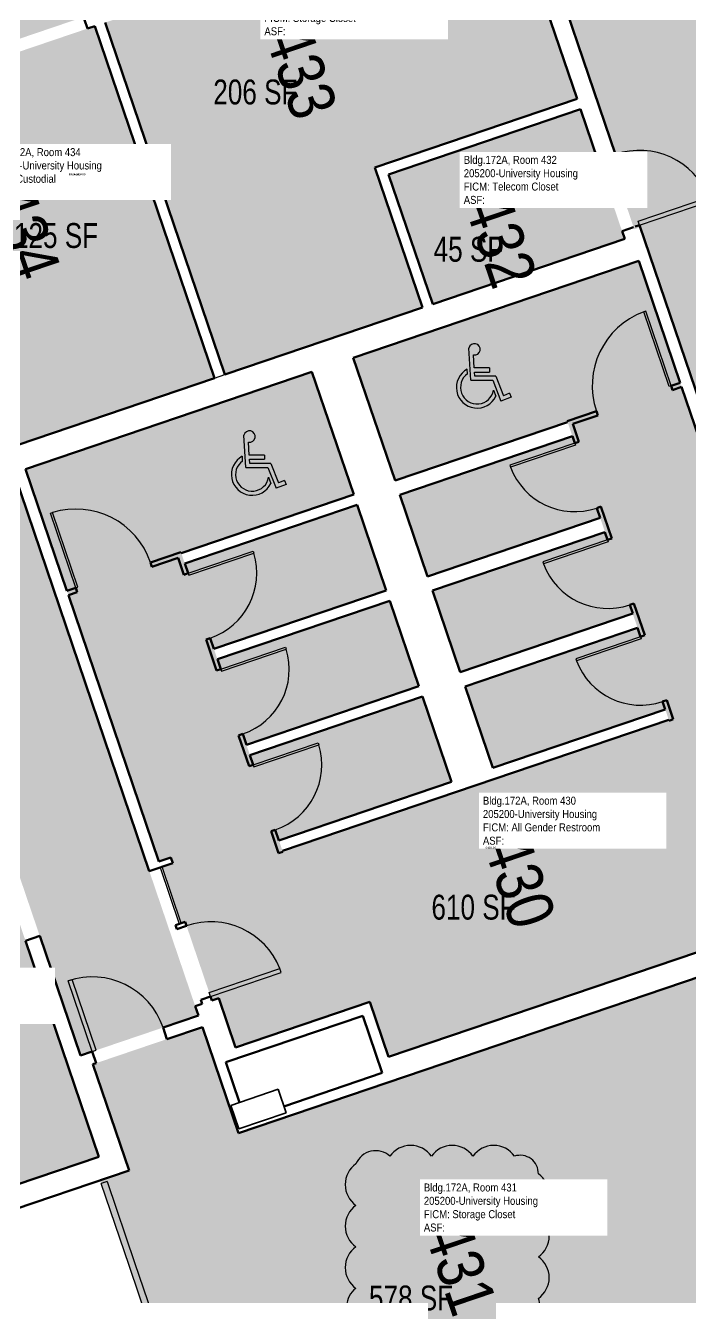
# Model space of a CAD drawing. Header units: inches. Extents: x 69231989 to 69233852, y 27661192 to 27663777.
# Drawn here: x 69232439 to 69232759, y 27662745 to 27663358 of the extents above; entities that cross this region are included whole.
import ezdxf
from ezdxf.enums import TextEntityAlignment as Align

# ---------------------------------------------------------------- set-up
doc = ezdxf.new("R2010")
doc.units = ezdxf.units.IN
doc.header["$LTSCALE"] = 100
doc.header["$MEASUREMENT"] = 0
doc.layers.get('0').update_dxf_attribs({"linetype": 'CONTINUOUS'})
for name, color, linetype in [('A-COLS', 5, 'CONTINUOUS'), ('A-DOOR', 2, 'CONTINUOUS'), ('A-GLAZ', 1, 'CONTINUOUS'), ('A-IDEN-ICON', 4, 'CONTINUOUS'), ('A-IDEN-RNUM', 7, 'CONTINUOUS'), ('A-IDEN-SNUM', 4, 'CONTINUOUS'), ('A-IDEN-VNUM', 4, 'CONTINUOUS'), ('A-WALL', 5, 'CONTINUOUS'), ('AREA-TEXT', 3, 'CONTINUOUS'), ('Rooms-Category-Color', 7, 'CONTINUOUS'), ('Rooms-College-Color', 7, 'CONTINUOUS'), ('Rooms-Department-Color', 7, 'CONTINUOUS'), ('Rooms-Division-Color', 7, 'CONTINUOUS'), ('Rooms-Information', 7, 'CONTINUOUS')]:
    doc.layers.add(name, color=color, linetype=linetype)
doc.layers.add('A-REV', color=1, linetype='CONTINUOUS', true_color=0xff0000)
doc.styles.add('CP_AREA', font='arial.ttf', dxfattribs={"height": 15})
doc.styles.add('CP_ROOMSNUMBER', font='arial.ttf', dxfattribs={"height": 1})
doc.styles.add('CP_ROOMVNUMBER', font='arial.ttf', dxfattribs={"width": 0.85, "height": 0.075})

# ---------------------------------------------------------------- blocks, each defined once
blk = doc.blocks.new('CPHC')
for p, q in [((5.49, 8), (5.01, 15.77)), ((6.31, 11), (6.12, 14.1)), ((4.7, 9.57), (4.63, 10.7)), ((10, 11), (6.31, 11)), ((6.37, 10), (10, 10)), ((6.43, 9), (6.37, 10)), ((10, 11), (10, 10)), ((5.49, 8), (10.79, 8)), ((11.48, 9), (6.43, 9)), ((10.79, 8), (12.74, 2.99)), ((11.48, 9), (13.31, 4.28)), ((10.95, 5.66), (11.53, 4.17)), ((15.18, 3.93), (12.74, 2.99)), ((14.82, 4.87), (13.31, 4.28)), ((14.82, 4.87), (15.18, 3.93))]:
    blk.add_line(p, q)
for centre, radius, start, end in [((6.35, 15.46), 1.38, 260.2584, 166.6451), ((7, 6.3), 5, 118.3454, 334.8586), ((7, 6.3), 4, 125.1719, 350.8537)]:
    blk.add_arc(centre, radius, start, end)

msp = doc.modelspace()

# ---------------------------------------------------------------- hatches: boundary and pattern name
at = {"layer": 'Rooms-Category-Color', "true_color": 0xadadad}
for points in [[(69232956.36, 27662607.97), (69233013.17, 27662627.27), (69232952.16, 27662806.88), (69232902.03, 27662954.47), (69232859.21, 27663080.52), (69232801.14, 27663251.49), (69232758.74, 27663376.3), (69232700.43, 27663547.98), (69232680.62, 27663606.28), (69232669.11, 27663640.18), (69232612.35, 27663620.9), (69232655.85, 27663492.84), (69232641.95, 27663488.11), (69232363.27, 27663393.46), (69232349.37, 27663388.73), (69232305.87, 27663516.8), (69232249.67, 27663497.71), (69232249.05, 27663497.5), (69232258.02, 27663471.1), (69232260.83, 27663462.82), (69232280.89, 27663403.76), (69232282.26, 27663399.73), (69232282.28, 27663399.67), (69232330.81, 27663256.82), (69232381.34, 27663108.04), (69232431.48, 27662960.45), (69232465.09, 27662861.49), (69232521.9, 27662880.79), (69232520.16, 27662885.91), (69232501.99, 27662939.41), (69232497.33, 27662953.14), (69232429.12, 27663153.93), (69232370.57, 27663326.3), (69232368.66, 27663331.92), (69232431.51, 27663353.27), (69232432.48, 27663350.43), (69232466.56, 27663362.01), (69232465.6, 27663364.85), (69232478.14, 27663369.11), (69232479.11, 27663366.27), (69232513.2, 27663377.85), (69232512.23, 27663380.69), (69232571.77, 27663400.91), (69232669.47, 27663434.1), (69232675.09, 27663436.01), (69232722.34, 27663296.9), (69232719.5, 27663295.93), (69232731.81, 27663259.72), (69232734.65, 27663260.68), (69232735.57, 27663257.96), (69232804.24, 27663055.8), (69232814.09, 27663026.81), (69232832.84, 27662971.59), (69232834.54, 27662966.6), (69232835.71, 27662963.16), (69232845.03, 27662935.71), (69232895.98, 27662785.73), (69232893.14, 27662784.76), (69232905.8, 27662747.48), (69232908.64, 27662748.44), (69232914.49, 27662731.23), (69232923.33, 27662705.2), (69232924.49, 27662701.77), (69232924.51, 27662701.71), (69232951.19, 27662623.18)], [(69232433.3, 27663344.5), (69232377.08, 27663325.41), (69232434.7, 27663155.76), (69232529.63, 27663188), (69232472, 27663357.65), (69232469.52, 27663356.8)], [(69232713.94, 27663294.04), (69232705.94, 27663317.6), (69232613.5, 27663286.2), (69232634.73, 27663223.7), (69232727.17, 27663255.1), (69232726.24, 27663257.83)], [(69232826.81, 27662962.92), (69232805.86, 27663024.61), (69232802.54, 27663023.48), (69232792.88, 27663051.94), (69232798.68, 27663053.91), (69232733.95, 27663244.47), (69232596.48, 27663197.77), (69232616.58, 27663138.59), (69232699.66, 27663166.82), (69232702, 27663159.95), (69232618.91, 27663131.73), (69232632.26, 27663092.43), (69232715.34, 27663120.66), (69232717.68, 27663113.79), (69232634.59, 27663085.57), (69232647.94, 27663046.27), (69232731.02, 27663074.5), (69232733.36, 27663067.63), (69232650.27, 27663039.41), (69232663.62, 27663000.11), (69232746.7, 27663028.34), (69232748.39, 27663023.37), (69232714.3, 27663011.79), (69232596.48, 27662971.77), (69232596.64, 27662971.29), (69232562.39, 27662960.19), (69232560.7, 27662965.16), (69232643.73, 27662993.36), (69232629.74, 27663034.55), (69232546.71, 27663006.35), (69232545.02, 27663011.32), (69232628.05, 27663039.52), (69232614.06, 27663080.71), (69232531.03, 27663052.51), (69232529.34, 27663057.48), (69232612.37, 27663085.68), (69232598.38, 27663126.87), (69232515.35, 27663098.67), (69232513.66, 27663103.64), (69232596.69, 27663131.84), (69232576.59, 27663191.02), (69232438.64, 27663144.16), (69232502.89, 27662955.03), (69232508.69, 27662957), (69232509.62, 27662954.24), (69232504.42, 27662952.47), (69232513.63, 27662925.34), (69232515.53, 27662925.99), (69232528.39, 27662888.11), (69232531.7, 27662889.24), (69232539.79, 27662865.42), (69232604.37, 27662887.36), (69232613.37, 27662860.85), (69232772.17, 27662914.78), (69232763.16, 27662941.3)]]:
    msp.add_hatch(color=253, dxfattribs=at).paths.add_polyline_path(points)
at = {"layer": 'Rooms-Category-Color', "true_color": 0x728ef3}
for points in [[(69232629.76, 27663222.02), (69232606.84, 27663289.48), (69232704.25, 27663322.57), (69232668.58, 27663427.59), (69232480.03, 27663363.55), (69232481, 27663360.7), (69232476.98, 27663359.34), (69232534.6, 27663189.69)], [(69232242.63, 27662893.2), (69232291.08, 27662750.58), (69232294.58, 27662751.77), (69232297.35, 27662752.71), (69232299.72, 27662753.51), (69232301.79, 27662754.22), (69232300.81, 27662757.12), (69232323.53, 27662764.83), (69232324.51, 27662761.94), (69232474, 27662812.71), (69232459.17, 27662856.38), (69232425.56, 27662955.33)], [(69232796.39, 27662708.42), (69232885.97, 27662737.86), (69232901.11, 27662743.01), (69232899.88, 27662746.65), (69232887.57, 27662782.87), (69232839.2, 27662925.28), (69232778.39, 27662904.62), (69232775.91, 27662903.78), (69232615.89, 27662849.42), (69232614.63, 27662848.99), (69232564.73, 27662832.04), (69232543.66, 27662824.89), (69232541.18, 27662824.04), (69232540.33, 27662826.53), (69232536.69, 27662837.24), (69232529.28, 27662859.08), (69232528.43, 27662861.56), (69232523.79, 27662875.23), (69232471.12, 27662857.34), (69232488.51, 27662806.15), (69232474.54, 27662801.41), (69232534.1, 27662626.06), (69232728.68, 27662692.16), (69232774.05, 27662558.59), (69232828.02, 27662576.92), (69232827.85, 27662577.44), (69232798.82, 27662662.91), (69232797.65, 27662666.34), (69232797.63, 27662666.4), (69232784.7, 27662704.45)]]:
    msp.add_hatch(color=171, dxfattribs=at).paths.add_polyline_path(points)
at = {"layer": 'Rooms-College-Color', "true_color": 0xadadad}
for points in [[(69232956.36, 27662607.97), (69233013.17, 27662627.27), (69232952.16, 27662806.88), (69232902.03, 27662954.47), (69232859.21, 27663080.52), (69232801.14, 27663251.49), (69232758.74, 27663376.3), (69232700.43, 27663547.98), (69232680.62, 27663606.28), (69232669.11, 27663640.18), (69232612.35, 27663620.9), (69232655.85, 27663492.84), (69232641.95, 27663488.11), (69232363.27, 27663393.46), (69232349.37, 27663388.73), (69232305.87, 27663516.8), (69232249.67, 27663497.71), (69232249.05, 27663497.5), (69232258.02, 27663471.1), (69232260.83, 27663462.82), (69232280.89, 27663403.76), (69232282.26, 27663399.73), (69232282.28, 27663399.67), (69232330.81, 27663256.82), (69232381.34, 27663108.04), (69232431.48, 27662960.45), (69232465.09, 27662861.49), (69232521.9, 27662880.79), (69232520.16, 27662885.91), (69232501.99, 27662939.41), (69232497.33, 27662953.14), (69232429.12, 27663153.93), (69232370.57, 27663326.3), (69232368.66, 27663331.92), (69232431.51, 27663353.27), (69232432.48, 27663350.43), (69232466.56, 27663362.01), (69232465.6, 27663364.85), (69232478.14, 27663369.11), (69232479.11, 27663366.27), (69232513.2, 27663377.85), (69232512.23, 27663380.69), (69232571.77, 27663400.91), (69232669.47, 27663434.1), (69232675.09, 27663436.01), (69232722.34, 27663296.9), (69232719.5, 27663295.93), (69232731.81, 27663259.72), (69232734.65, 27663260.68), (69232735.57, 27663257.96), (69232804.24, 27663055.8), (69232814.09, 27663026.81), (69232832.84, 27662971.59), (69232834.54, 27662966.6), (69232835.71, 27662963.16), (69232845.03, 27662935.71), (69232895.98, 27662785.73), (69232893.14, 27662784.76), (69232905.8, 27662747.48), (69232908.64, 27662748.44), (69232914.49, 27662731.23), (69232923.33, 27662705.2), (69232924.49, 27662701.77), (69232924.51, 27662701.71), (69232951.19, 27662623.18)], [(69232629.76, 27663222.02), (69232606.84, 27663289.48), (69232704.25, 27663322.57), (69232668.58, 27663427.59), (69232480.03, 27663363.55), (69232481, 27663360.7), (69232476.98, 27663359.34), (69232534.6, 27663189.69)], [(69232433.3, 27663344.5), (69232377.08, 27663325.41), (69232434.7, 27663155.76), (69232529.63, 27663188), (69232472, 27663357.65), (69232469.52, 27663356.8)], [(69232713.94, 27663294.04), (69232705.94, 27663317.6), (69232613.5, 27663286.2), (69232634.73, 27663223.7), (69232727.17, 27663255.1), (69232726.24, 27663257.83)], [(69232826.81, 27662962.92), (69232805.86, 27663024.61), (69232802.54, 27663023.48), (69232792.88, 27663051.94), (69232798.68, 27663053.91), (69232733.95, 27663244.47), (69232596.48, 27663197.77), (69232616.58, 27663138.59), (69232699.66, 27663166.82), (69232702, 27663159.95), (69232618.91, 27663131.73), (69232632.26, 27663092.43), (69232715.34, 27663120.66), (69232717.68, 27663113.79), (69232634.59, 27663085.57), (69232647.94, 27663046.27), (69232731.02, 27663074.5), (69232733.36, 27663067.63), (69232650.27, 27663039.41), (69232663.62, 27663000.11), (69232746.7, 27663028.34), (69232748.39, 27663023.37), (69232714.3, 27663011.79), (69232596.48, 27662971.77), (69232596.64, 27662971.29), (69232562.39, 27662960.19), (69232560.7, 27662965.16), (69232643.73, 27662993.36), (69232629.74, 27663034.55), (69232546.71, 27663006.35), (69232545.02, 27663011.32), (69232628.05, 27663039.52), (69232614.06, 27663080.71), (69232531.03, 27663052.51), (69232529.34, 27663057.48), (69232612.37, 27663085.68), (69232598.38, 27663126.87), (69232515.35, 27663098.67), (69232513.66, 27663103.64), (69232596.69, 27663131.84), (69232576.59, 27663191.02), (69232438.64, 27663144.16), (69232502.89, 27662955.03), (69232508.69, 27662957), (69232509.62, 27662954.24), (69232504.42, 27662952.47), (69232513.63, 27662925.34), (69232515.53, 27662925.99), (69232528.39, 27662888.11), (69232531.7, 27662889.24), (69232539.79, 27662865.42), (69232604.37, 27662887.36), (69232613.37, 27662860.85), (69232772.17, 27662914.78), (69232763.16, 27662941.3)], [(69232242.63, 27662893.2), (69232291.08, 27662750.58), (69232294.58, 27662751.77), (69232297.35, 27662752.71), (69232299.72, 27662753.51), (69232301.79, 27662754.22), (69232300.81, 27662757.12), (69232323.53, 27662764.83), (69232324.51, 27662761.94), (69232474, 27662812.71), (69232459.17, 27662856.38), (69232425.56, 27662955.33)], [(69232796.39, 27662708.42), (69232885.97, 27662737.86), (69232901.11, 27662743.01), (69232899.88, 27662746.65), (69232887.57, 27662782.87), (69232839.2, 27662925.28), (69232778.39, 27662904.62), (69232775.91, 27662903.78), (69232615.89, 27662849.42), (69232614.63, 27662848.99), (69232564.73, 27662832.04), (69232543.66, 27662824.89), (69232541.18, 27662824.04), (69232540.33, 27662826.53), (69232536.69, 27662837.24), (69232529.28, 27662859.08), (69232528.43, 27662861.56), (69232523.79, 27662875.23), (69232471.12, 27662857.34), (69232488.51, 27662806.15), (69232474.54, 27662801.41), (69232534.1, 27662626.06), (69232728.68, 27662692.16), (69232774.05, 27662558.59), (69232828.02, 27662576.92), (69232827.85, 27662577.44), (69232798.82, 27662662.91), (69232797.65, 27662666.34), (69232797.63, 27662666.4), (69232784.7, 27662704.45)]]:
    msp.add_hatch(color=253, dxfattribs=at).paths.add_polyline_path(points)
at = {"layer": 'Rooms-Department-Color', "true_color": 0xacacac}
for points in [[(69232956.36, 27662607.97), (69233013.17, 27662627.27), (69232952.16, 27662806.88), (69232902.03, 27662954.47), (69232859.21, 27663080.52), (69232801.14, 27663251.49), (69232758.74, 27663376.3), (69232700.43, 27663547.98), (69232680.62, 27663606.28), (69232669.11, 27663640.18), (69232612.35, 27663620.9), (69232655.85, 27663492.84), (69232641.95, 27663488.11), (69232363.27, 27663393.46), (69232349.37, 27663388.73), (69232305.87, 27663516.8), (69232249.67, 27663497.71), (69232249.05, 27663497.5), (69232258.02, 27663471.1), (69232260.83, 27663462.82), (69232280.89, 27663403.76), (69232282.26, 27663399.73), (69232282.28, 27663399.67), (69232330.81, 27663256.82), (69232381.34, 27663108.04), (69232431.48, 27662960.45), (69232465.09, 27662861.49), (69232521.9, 27662880.79), (69232520.16, 27662885.91), (69232501.99, 27662939.41), (69232497.33, 27662953.14), (69232429.12, 27663153.93), (69232370.57, 27663326.3), (69232368.66, 27663331.92), (69232431.51, 27663353.27), (69232432.48, 27663350.43), (69232466.56, 27663362.01), (69232465.6, 27663364.85), (69232478.14, 27663369.11), (69232479.11, 27663366.27), (69232513.2, 27663377.85), (69232512.23, 27663380.69), (69232571.77, 27663400.91), (69232669.47, 27663434.1), (69232675.09, 27663436.01), (69232722.34, 27663296.9), (69232719.5, 27663295.93), (69232731.81, 27663259.72), (69232734.65, 27663260.68), (69232735.57, 27663257.96), (69232804.24, 27663055.8), (69232814.09, 27663026.81), (69232832.84, 27662971.59), (69232834.54, 27662966.6), (69232835.71, 27662963.16), (69232845.03, 27662935.71), (69232895.98, 27662785.73), (69232893.14, 27662784.76), (69232905.8, 27662747.48), (69232908.64, 27662748.44), (69232914.49, 27662731.23), (69232923.33, 27662705.2), (69232924.49, 27662701.77), (69232924.51, 27662701.71), (69232951.19, 27662623.18)], [(69232433.3, 27663344.5), (69232377.08, 27663325.41), (69232434.7, 27663155.76), (69232529.63, 27663188), (69232472, 27663357.65), (69232469.52, 27663356.8)], [(69232713.94, 27663294.04), (69232705.94, 27663317.6), (69232613.5, 27663286.2), (69232634.73, 27663223.7), (69232727.17, 27663255.1), (69232726.24, 27663257.83)], [(69232826.81, 27662962.92), (69232805.86, 27663024.61), (69232802.54, 27663023.48), (69232792.88, 27663051.94), (69232798.68, 27663053.91), (69232733.95, 27663244.47), (69232596.48, 27663197.77), (69232616.58, 27663138.59), (69232699.66, 27663166.82), (69232702, 27663159.95), (69232618.91, 27663131.73), (69232632.26, 27663092.43), (69232715.34, 27663120.66), (69232717.68, 27663113.79), (69232634.59, 27663085.57), (69232647.94, 27663046.27), (69232731.02, 27663074.5), (69232733.36, 27663067.63), (69232650.27, 27663039.41), (69232663.62, 27663000.11), (69232746.7, 27663028.34), (69232748.39, 27663023.37), (69232714.3, 27663011.79), (69232596.48, 27662971.77), (69232596.64, 27662971.29), (69232562.39, 27662960.19), (69232560.7, 27662965.16), (69232643.73, 27662993.36), (69232629.74, 27663034.55), (69232546.71, 27663006.35), (69232545.02, 27663011.32), (69232628.05, 27663039.52), (69232614.06, 27663080.71), (69232531.03, 27663052.51), (69232529.34, 27663057.48), (69232612.37, 27663085.68), (69232598.38, 27663126.87), (69232515.35, 27663098.67), (69232513.66, 27663103.64), (69232596.69, 27663131.84), (69232576.59, 27663191.02), (69232438.64, 27663144.16), (69232502.89, 27662955.03), (69232508.69, 27662957), (69232509.62, 27662954.24), (69232504.42, 27662952.47), (69232513.63, 27662925.34), (69232515.53, 27662925.99), (69232528.39, 27662888.11), (69232531.7, 27662889.24), (69232539.79, 27662865.42), (69232604.37, 27662887.36), (69232613.37, 27662860.85), (69232772.17, 27662914.78), (69232763.16, 27662941.3)]]:
    msp.add_hatch(color=253, dxfattribs=at).paths.add_polyline_path(points)
at = {"layer": 'Rooms-Department-Color', "true_color": 0x604aed}
for points in [[(69232629.76, 27663222.02), (69232606.84, 27663289.48), (69232704.25, 27663322.57), (69232668.58, 27663427.59), (69232480.03, 27663363.55), (69232481, 27663360.7), (69232476.98, 27663359.34), (69232534.6, 27663189.69)], [(69232242.63, 27662893.2), (69232291.08, 27662750.58), (69232294.58, 27662751.77), (69232297.35, 27662752.71), (69232299.72, 27662753.51), (69232301.79, 27662754.22), (69232300.81, 27662757.12), (69232323.53, 27662764.83), (69232324.51, 27662761.94), (69232474, 27662812.71), (69232459.17, 27662856.38), (69232425.56, 27662955.33)], [(69232796.39, 27662708.42), (69232885.97, 27662737.86), (69232901.11, 27662743.01), (69232899.88, 27662746.65), (69232887.57, 27662782.87), (69232839.2, 27662925.28), (69232778.39, 27662904.62), (69232775.91, 27662903.78), (69232615.89, 27662849.42), (69232614.63, 27662848.99), (69232564.73, 27662832.04), (69232543.66, 27662824.89), (69232541.18, 27662824.04), (69232540.33, 27662826.53), (69232536.69, 27662837.24), (69232529.28, 27662859.08), (69232528.43, 27662861.56), (69232523.79, 27662875.23), (69232471.12, 27662857.34), (69232488.51, 27662806.15), (69232474.54, 27662801.41), (69232534.1, 27662626.06), (69232728.68, 27662692.16), (69232774.05, 27662558.59), (69232828.02, 27662576.92), (69232827.85, 27662577.44), (69232798.82, 27662662.91), (69232797.65, 27662666.34), (69232797.63, 27662666.4), (69232784.7, 27662704.45)]]:
    msp.add_hatch(color=173, dxfattribs=at).paths.add_polyline_path(points)
at = {"layer": 'Rooms-Division-Color', "true_color": 0xadadad}
for points in [[(69232956.36, 27662607.97), (69233013.17, 27662627.27), (69232952.16, 27662806.88), (69232902.03, 27662954.47), (69232859.21, 27663080.52), (69232801.14, 27663251.49), (69232758.74, 27663376.3), (69232700.43, 27663547.98), (69232680.62, 27663606.28), (69232669.11, 27663640.18), (69232612.35, 27663620.9), (69232655.85, 27663492.84), (69232641.95, 27663488.11), (69232363.27, 27663393.46), (69232349.37, 27663388.73), (69232305.87, 27663516.8), (69232249.67, 27663497.71), (69232249.05, 27663497.5), (69232258.02, 27663471.1), (69232260.83, 27663462.82), (69232280.89, 27663403.76), (69232282.26, 27663399.73), (69232282.28, 27663399.67), (69232330.81, 27663256.82), (69232381.34, 27663108.04), (69232431.48, 27662960.45), (69232465.09, 27662861.49), (69232521.9, 27662880.79), (69232520.16, 27662885.91), (69232501.99, 27662939.41), (69232497.33, 27662953.14), (69232429.12, 27663153.93), (69232370.57, 27663326.3), (69232368.66, 27663331.92), (69232431.51, 27663353.27), (69232432.48, 27663350.43), (69232466.56, 27663362.01), (69232465.6, 27663364.85), (69232478.14, 27663369.11), (69232479.11, 27663366.27), (69232513.2, 27663377.85), (69232512.23, 27663380.69), (69232571.77, 27663400.91), (69232669.47, 27663434.1), (69232675.09, 27663436.01), (69232722.34, 27663296.9), (69232719.5, 27663295.93), (69232731.81, 27663259.72), (69232734.65, 27663260.68), (69232735.57, 27663257.96), (69232804.24, 27663055.8), (69232814.09, 27663026.81), (69232832.84, 27662971.59), (69232834.54, 27662966.6), (69232835.71, 27662963.16), (69232845.03, 27662935.71), (69232895.98, 27662785.73), (69232893.14, 27662784.76), (69232905.8, 27662747.48), (69232908.64, 27662748.44), (69232914.49, 27662731.23), (69232923.33, 27662705.2), (69232924.49, 27662701.77), (69232924.51, 27662701.71), (69232951.19, 27662623.18)], [(69232433.3, 27663344.5), (69232377.08, 27663325.41), (69232434.7, 27663155.76), (69232529.63, 27663188), (69232472, 27663357.65), (69232469.52, 27663356.8)], [(69232713.94, 27663294.04), (69232705.94, 27663317.6), (69232613.5, 27663286.2), (69232634.73, 27663223.7), (69232727.17, 27663255.1), (69232726.24, 27663257.83)], [(69232826.81, 27662962.92), (69232805.86, 27663024.61), (69232802.54, 27663023.48), (69232792.88, 27663051.94), (69232798.68, 27663053.91), (69232733.95, 27663244.47), (69232596.48, 27663197.77), (69232616.58, 27663138.59), (69232699.66, 27663166.82), (69232702, 27663159.95), (69232618.91, 27663131.73), (69232632.26, 27663092.43), (69232715.34, 27663120.66), (69232717.68, 27663113.79), (69232634.59, 27663085.57), (69232647.94, 27663046.27), (69232731.02, 27663074.5), (69232733.36, 27663067.63), (69232650.27, 27663039.41), (69232663.62, 27663000.11), (69232746.7, 27663028.34), (69232748.39, 27663023.37), (69232714.3, 27663011.79), (69232596.48, 27662971.77), (69232596.64, 27662971.29), (69232562.39, 27662960.19), (69232560.7, 27662965.16), (69232643.73, 27662993.36), (69232629.74, 27663034.55), (69232546.71, 27663006.35), (69232545.02, 27663011.32), (69232628.05, 27663039.52), (69232614.06, 27663080.71), (69232531.03, 27663052.51), (69232529.34, 27663057.48), (69232612.37, 27663085.68), (69232598.38, 27663126.87), (69232515.35, 27663098.67), (69232513.66, 27663103.64), (69232596.69, 27663131.84), (69232576.59, 27663191.02), (69232438.64, 27663144.16), (69232502.89, 27662955.03), (69232508.69, 27662957), (69232509.62, 27662954.24), (69232504.42, 27662952.47), (69232513.63, 27662925.34), (69232515.53, 27662925.99), (69232528.39, 27662888.11), (69232531.7, 27662889.24), (69232539.79, 27662865.42), (69232604.37, 27662887.36), (69232613.37, 27662860.85), (69232772.17, 27662914.78), (69232763.16, 27662941.3)]]:
    msp.add_hatch(color=253, dxfattribs=at).paths.add_polyline_path(points)
at = {"layer": 'Rooms-Division-Color', "true_color": 0x604aed}
for points in [[(69232629.76, 27663222.02), (69232606.84, 27663289.48), (69232704.25, 27663322.57), (69232668.58, 27663427.59), (69232480.03, 27663363.55), (69232481, 27663360.7), (69232476.98, 27663359.34), (69232534.6, 27663189.69)], [(69232242.63, 27662893.2), (69232291.08, 27662750.58), (69232294.58, 27662751.77), (69232297.35, 27662752.71), (69232299.72, 27662753.51), (69232301.79, 27662754.22), (69232300.81, 27662757.12), (69232323.53, 27662764.83), (69232324.51, 27662761.94), (69232474, 27662812.71), (69232459.17, 27662856.38), (69232425.56, 27662955.33)], [(69232796.39, 27662708.42), (69232885.97, 27662737.86), (69232901.11, 27662743.01), (69232899.88, 27662746.65), (69232887.57, 27662782.87), (69232839.2, 27662925.28), (69232778.39, 27662904.62), (69232775.91, 27662903.78), (69232615.89, 27662849.42), (69232614.63, 27662848.99), (69232564.73, 27662832.04), (69232543.66, 27662824.89), (69232541.18, 27662824.04), (69232540.33, 27662826.53), (69232536.69, 27662837.24), (69232529.28, 27662859.08), (69232528.43, 27662861.56), (69232523.79, 27662875.23), (69232471.12, 27662857.34), (69232488.51, 27662806.15), (69232474.54, 27662801.41), (69232534.1, 27662626.06), (69232728.68, 27662692.16), (69232774.05, 27662558.59), (69232828.02, 27662576.92), (69232827.85, 27662577.44), (69232798.82, 27662662.91), (69232797.65, 27662666.34), (69232797.63, 27662666.4), (69232784.7, 27662704.45)]]:
    msp.add_hatch(color=173, dxfattribs=at).paths.add_polyline_path(points)

# ---------------------------------------------------------------- linework, layer by layer
at = {"layer": 'A-COLS', "lineweight": 35}
for p, q in [((69232537.52, 27662837.52), (69232560.25, 27662845.24)), ((69232560.25, 27662845.24), (69232564.11, 27662833.88)), ((69232541.38, 27662826.16), (69232537.52, 27662837.52)), ((69232564.11, 27662833.88), (69232541.38, 27662826.16))]:
    msp.add_line(p, q, dxfattribs=at)
at = {"layer": 'A-DOOR'}
for p, q in [((69232733.64, 27663263.64), (69232767.68, 27663275.2)), ((69232734.29, 27663261.75), (69232768.32, 27663273.31)), ((69232734.29, 27663261.75), (69232733.64, 27663263.64)), ((69232737.29, 27663220.24), (69232736.35, 27663219.92)), ((69232748.56, 27663183.95), (69232736.35, 27663219.92)), ((69232749.51, 27663184.28), (69232737.29, 27663220.24)), ((69232749.51, 27663184.28), (69232748.56, 27663183.95)), ((69232703.12, 27663156.64), (69232671.89, 27663146.03)), ((69232703.44, 27663155.69), (69232672.21, 27663145.08)), ((69232703.12, 27663156.64), (69232703.44, 27663155.69)), ((69232671.89, 27663146.03), (69232672.21, 27663145.08)), ((69232450.63, 27663122.87), (69232451.58, 27663123.19)), ((69232462.85, 27663086.9), (69232450.63, 27663122.87)), ((69232463.79, 27663087.23), (69232451.58, 27663123.19)), ((69232718.96, 27663110), (69232687.73, 27663099.4)), ((69232719.28, 27663109.06), (69232688.05, 27663098.45)), ((69232718.96, 27663110), (69232719.28, 27663109.06)), ((69232516.96, 27663093.93), (69232548.19, 27663104.54)), ((69232517.28, 27663092.98), (69232548.52, 27663103.59)), ((69232548.19, 27663104.54), (69232548.52, 27663103.59)), ((69232687.73, 27663099.4), (69232688.05, 27663098.45)), ((69232516.96, 27663093.93), (69232517.28, 27663092.98)), ((69232462.85, 27663086.9), (69232463.79, 27663087.23)), ((69232734.8, 27663063.37), (69232703.57, 27663052.76)), ((69232735.12, 27663062.42), (69232703.89, 27663051.82)), ((69232734.8, 27663063.37), (69232735.12, 27663062.42)), ((69232532.64, 27663047.77), (69232563.87, 27663058.38)), ((69232532.96, 27663046.82), (69232564.19, 27663057.43)), ((69232563.87, 27663058.38), (69232564.19, 27663057.43)), ((69232532.64, 27663047.77), (69232532.96, 27663046.82)), ((69232703.57, 27663052.76), (69232703.89, 27663051.82)), ((69232548.32, 27663001.61), (69232579.55, 27663012.22)), ((69232548.64, 27663000.67), (69232579.87, 27663011.27)), ((69232579.55, 27663012.22), (69232579.87, 27663011.27)), ((69232548.32, 27663001.61), (69232548.64, 27663000.67)), ((69232527.1, 27662891.9), (69232561.14, 27662903.46)), ((69232527.75, 27662890.01), (69232561.78, 27662901.57)), ((69232561.78, 27662901.57), (69232561.14, 27662903.46)), ((69232459.19, 27662897.51), (69232461.09, 27662898.15)), ((69232470.77, 27662863.42), (69232459.19, 27662897.51)), ((69232472.66, 27662864.07), (69232461.09, 27662898.15)), ((69232527.75, 27662890.01), (69232527.1, 27662891.9)), ((69232470.77, 27662863.42), (69232472.66, 27662864.07))]:
    msp.add_line(p, q, dxfattribs=at)
at = {"layer": 'A-DOOR', "lineweight": 25}
for centre, radius, start, end in [((69232465.6, 27663364.85), 36, 111.94606, 198.76132), ((69232734.29, 27663261.75), 36, 21.94606, 108.76132), ((69232749.51, 27663184.28), 38, 110.26928, 198.76132), ((69232703.12, 27663156.64), 33, 200.49782, 288.76132), ((69232462.85, 27663086.9), 38, 18.76132, 107.25336), ((69232516.96, 27663093.93), 33, 288.76132, 17.02482), ((69232718.96, 27663110), 33, 200.49782, 288.76132), ((69232532.64, 27663047.77), 33, 288.76132, 17.02482), ((69232734.8, 27663063.37), 33, 200.49782, 288.76132), ((69232548.32, 27663001.61), 33, 288.76132, 17.02482), ((69232527.75, 27662890.01), 36, 21.94606, 108.76132), ((69232470.77, 27662863.42), 36, 18.76132, 108.76132)]:
    msp.add_arc(centre, radius, start, end, dxfattribs=at)
at = {"layer": 'A-GLAZ'}
for p, q in [((69232503.47, 27662952.15), (69232512.68, 27662925.02)), ((69232513.63, 27662925.34), (69232504.42, 27662952.47))]:
    msp.add_line(p, q, dxfattribs=at)
at = {"layer": 'A-REV'}
msp.add_lwpolyline([(69232597.78, 27662732.31, 0.520567), (69232617.78, 27662732.31, 0.520567), (69232637.78, 27662732.31, 0.520567), (69232657.78, 27662732.31, 0.520567), (69232677.78, 27662732.31, 0.520567), (69232685.6, 27662744.49, 0.520567), (69232685.6, 27662764.49, 0.520567), (69232685.6, 27662784.49, 0.520567), (69232685.6, 27662804.49, 0.520567), (69232674.1, 27662813, 0.520567), (69232654.1, 27662813, 0.520567), (69232634.1, 27662813, 0.520567), (69232614.1, 27662813, 0.520567), (69232597.78, 27662809.32, 0.520567), (69232597.78, 27662789.32, 0.520567), (69232597.78, 27662769.32, 0.520567), (69232597.78, 27662749.32, 0.520567)], format="xyb", close=True, dxfattribs=at)
at = {"layer": 'A-WALL', "lineweight": 50}
for p, q in [((69232722.71, 27663295.83), (69232675.09, 27663436.01)), ((69232668.58, 27663427.59), (69232704.25, 27663322.57)), ((69232465.6, 27663364.85), (69232468.45, 27663356.44)), ((69232468.45, 27663356.44), (69232472, 27663357.65)), ((69232472, 27663357.65), (69232529.63, 27663188)), ((69232534.6, 27663189.69), (69232476.98, 27663359.34)), ((69232368.66, 27663331.92), (69232498.26, 27662950.38)), ((69232704.25, 27663322.57), (69232606.84, 27663289.48)), ((69232613.5, 27663286.2), (69232705.94, 27663317.6)), ((69232705.94, 27663317.6), (69232714.3, 27663292.98)), ((69232714.3, 27663292.98), (69232722.71, 27663295.83)), ((69232606.84, 27663289.48), (69232629.76, 27663222.02)), ((69232634.73, 27663223.7), (69232613.5, 27663286.2)), ((69232731.44, 27663260.78), (69232725.88, 27663258.89)), ((69232725.88, 27663258.89), (69232727.17, 27663255.1)), ((69232734.29, 27663261.75), (69232732.15, 27663261.02)), ((69232813.91, 27663027.34), (69232734.29, 27663261.75)), ((69232634.73, 27663223.7), (69232727.17, 27663255.1)), ((69232596.48, 27663197.77), (69232733.95, 27663244.47)), ((69232733.95, 27663244.47), (69232753.89, 27663185.76)), ((69232629.76, 27663222.02), (69232534.6, 27663189.69)), ((69232596.48, 27663197.77), (69232616.58, 27663138.59)), ((69232438.64, 27663144.16), (69232576.59, 27663191.02)), ((69232576.59, 27663191.02), (69232596.69, 27663131.84)), ((69232529.63, 27663188), (69232434.7, 27663155.76)), ((69232753.89, 27663185.76), (69232749.51, 27663184.28)), ((69232749.51, 27663184.28), (69232750.19, 27663182.26)), ((69232750.19, 27663182.26), (69232754.57, 27663183.75)), ((69232754.57, 27663183.75), (69232798.68, 27663053.91)), ((69232713.53, 27663172.05), (69232699.5, 27663167.29)), ((69232702.2, 27663165.96), (69232714.21, 27663170.04)), ((69232714.21, 27663170.04), (69232713.53, 27663172.05)), ((69232699.66, 27663166.82), (69232616.58, 27663138.59)), ((69232699.5, 27663167.29), (69232699.66, 27663166.82)), ((69232705.13, 27663157.32), (69232702.2, 27663165.96)), ((69232618.91, 27663131.73), (69232702, 27663159.95)), ((69232702, 27663159.95), (69232703.12, 27663156.64)), ((69232703.12, 27663156.64), (69232705.13, 27663157.32)), ((69232458.59, 27663085.46), (69232438.64, 27663144.16)), ((69232596.69, 27663131.84), (69232513.66, 27663103.64)), ((69232618.91, 27663131.73), (69232632.26, 27663092.43)), ((69232515.35, 27663098.67), (69232598.38, 27663126.87)), ((69232598.38, 27663126.87), (69232612.37, 27663085.68)), ((69232715.75, 27663126.07), (69232713.74, 27663125.39)), ((69232713.74, 27663125.39), (69232715.34, 27663120.66)), ((69232720.97, 27663110.69), (69232715.75, 27663126.07)), ((69232632.26, 27663092.43), (69232715.34, 27663120.66)), ((69232717.68, 27663113.79), (69232634.59, 27663085.57)), ((69232717.68, 27663113.79), (69232718.96, 27663110)), ((69232718.96, 27663110), (69232720.97, 27663110.69)), ((69232513.5, 27663104.11), (69232498.83, 27663099.13)), ((69232513.66, 27663103.64), (69232513.5, 27663104.11)), ((69232498.83, 27663099.13), (69232499.51, 27663097.11)), ((69232499.51, 27663097.11), (69232512.18, 27663101.41)), ((69232512.18, 27663101.41), (69232514.95, 27663093.25)), ((69232516.96, 27663093.93), (69232515.35, 27663098.67)), ((69232514.95, 27663093.25), (69232516.96, 27663093.93)), ((69232462.85, 27663086.9), (69232458.59, 27663085.46)), ((69232459.27, 27663083.44), (69232463.53, 27663084.89)), ((69232463.53, 27663084.89), (69232462.85, 27663086.9)), ((69232612.37, 27663085.68), (69232529.34, 27663057.48)), ((69232634.59, 27663085.57), (69232647.94, 27663046.27)), ((69232502.89, 27662955.03), (69232459.27, 27663083.44)), ((69232531.03, 27663052.51), (69232614.06, 27663080.71)), ((69232614.06, 27663080.71), (69232628.05, 27663039.52)), ((69232731.59, 27663079.44), (69232729.58, 27663078.76)), ((69232729.58, 27663078.76), (69232731.02, 27663074.5)), ((69232736.81, 27663064.05), (69232731.59, 27663079.44)), ((69232647.94, 27663046.27), (69232731.02, 27663074.5)), ((69232733.36, 27663067.63), (69232650.27, 27663039.41)), ((69232733.36, 27663067.63), (69232734.8, 27663063.37)), ((69232527.58, 27663062.68), (69232525.56, 27663062)), ((69232525.56, 27663062), (69232530.63, 27663047.09)), ((69232529.34, 27663057.48), (69232527.58, 27663062.68)), ((69232734.8, 27663063.37), (69232736.81, 27663064.05)), ((69232530.63, 27663047.09), (69232532.64, 27663047.77)), ((69232532.64, 27663047.77), (69232531.03, 27663052.51)), ((69232628.05, 27663039.52), (69232545.02, 27663011.32)), ((69232650.27, 27663039.41), (69232663.62, 27663000.11)), ((69232546.71, 27663006.35), (69232629.74, 27663034.55)), ((69232629.74, 27663034.55), (69232643.73, 27662993.36)), ((69232747.43, 27663032.81), (69232745.42, 27663032.12)), ((69232745.42, 27663032.12), (69232746.7, 27663028.34)), ((69232750.56, 27663023.58), (69232747.43, 27663032.81)), ((69232562.39, 27662960.19), (69232748.39, 27663023.37)), ((69232663.62, 27663000.11), (69232746.7, 27663028.34)), ((69232748.39, 27663023.37), (69232748.55, 27663022.89)), ((69232748.55, 27663022.89), (69232750.56, 27663023.58)), ((69232543.25, 27663016.53), (69232541.24, 27663015.84)), ((69232541.24, 27663015.84), (69232546.31, 27663000.93)), ((69232545.02, 27663011.32), (69232543.25, 27663016.53)), ((69232548.32, 27663001.61), (69232546.71, 27663006.35)), ((69232546.31, 27663000.93), (69232548.32, 27663001.61)), ((69232643.73, 27662993.36), (69232560.7, 27662965.16)), ((69232558.93, 27662970.37), (69232556.92, 27662969.68)), ((69232556.92, 27662969.68), (69232560.54, 27662959.03)), ((69232560.7, 27662965.16), (69232558.93, 27662970.37)), ((69232508.69, 27662957), (69232502.89, 27662955.03)), ((69232509.62, 27662954.24), (69232508.69, 27662957)), ((69232560.54, 27662959.03), (69232562.55, 27662959.71)), ((69232562.55, 27662959.71), (69232562.39, 27662960.19)), ((69232498.26, 27662950.38), (69232509.62, 27662954.24)), ((69232515.53, 27662925.99), (69232510.79, 27662924.38)), ((69232516.17, 27662924.09), (69232515.53, 27662925.99)), ((69232541.18, 27662824.04), (69232839.2, 27662925.28)), ((69232445.49, 27662919.2), (69232438.62, 27662916.87)), ((69232465.09, 27662861.49), (69232445.49, 27662919.2)), ((69232510.79, 27662924.38), (69232511.43, 27662922.49)), ((69232511.43, 27662922.49), (69232516.17, 27662924.09)), ((69232438.62, 27662916.87), (69232474, 27662812.71)), ((69232772.17, 27662914.78), (69232613.37, 27662860.85)), ((69232527.75, 27662890.01), (69232523.01, 27662888.4)), ((69232523.01, 27662888.4), (69232523.66, 27662886.51)), ((69232528.39, 27662888.11), (69232527.75, 27662890.01)), ((69232531.7, 27662889.24), (69232528.39, 27662888.11)), ((69232539.79, 27662865.42), (69232531.7, 27662889.24)), ((69232523.66, 27662886.51), (69232520.34, 27662885.38)), ((69232520.34, 27662885.38), (69232521.9, 27662880.79)), ((69232539.79, 27662865.42), (69232604.37, 27662887.36)), ((69232613.37, 27662860.85), (69232604.37, 27662887.36)), ((69232521.9, 27662880.79), (69232504.86, 27662875)), ((69232535.09, 27662858.28), (69232601.09, 27662880.7)), ((69232601.09, 27662880.7), (69232610.45, 27662853.12)), ((69232504.86, 27662875), (69232506.75, 27662869.44)), ((69232506.75, 27662869.44), (69232523.79, 27662875.23)), ((69232523.79, 27662875.23), (69232541.18, 27662824.04)), ((69232470.77, 27662863.42), (69232465.09, 27662861.49)), ((69232472.66, 27662857.86), (69232470.77, 27662863.42)), ((69232471.12, 27662857.34), (69232472.66, 27662857.86)), ((69232488.51, 27662806.15), (69232471.12, 27662857.34)), ((69232541.66, 27662838.93), (69232535.09, 27662858.28)), ((69232610.45, 27662853.12), (69232563.04, 27662837.02)), ((69232474, 27662812.71), (69232324.51, 27662761.94)), ((69232276.47, 27662734.13), (69232488.51, 27662806.15))]:
    msp.add_line(p, q, dxfattribs=at)
at = {"layer": 'A-WALL'}
for p, q in [((69232529.63, 27663188), (69232534.6, 27663189.69)), ((69232477.92, 27662800.78), (69232475.08, 27662799.81)), ((69232488.51, 27662760.28), (69232475.08, 27662799.81)), ((69232476.31, 27662800.49), (69232476.42, 27662800.53)), ((69232476.31, 27662800.49), (69232476.39, 27662800.25)), ((69232476.42, 27662800.53), (69232476.54, 27662800.57)), ((69232476.62, 27662800.33), (69232476.54, 27662800.57)), ((69232477.92, 27662800.78), (69232491.35, 27662761.25)), ((69232503.95, 27662714.83), (69232488.51, 27662760.28)), ((69232491.35, 27662761.25), (69232506.79, 27662715.8))]:
    msp.add_line(p, q, dxfattribs=at)

# ---------------------------------------------------------------- block references
at = {"layer": 'A-IDEN-ICON', "xscale": 2, "yscale": 2, "zscale": 2}
for p in [(69232642.11, 27663170.94), (69232533.79, 27663128.91)]:
    msp.add_blockref('CPHC', p, dxfattribs=at)

# ---------------------------------------------------------------- texts
at = {"layer": 'A-IDEN-RNUM', "style": 'CP_ROOMSNUMBER'}
for s, p in [('0433-00', (69232553.68, 27663353.17)), ('0432-00', (69232663.23, 27663293.82)), ('0434-00', (69232459.56, 27663285.73)), ('0430-00', (69232660.08, 27662961.13)), ('0431-00', (69232630.45, 27662776.66))]:
    msp.add_text(s, height=1, dxfattribs=at).set_placement(p)
at = {"layer": 'A-IDEN-SNUM', "style": 'CP_ROOMSNUMBER'}
for s, p in [('172A043300', (69232553.68, 27663353.17)), ('172A043200', (69232663.23, 27663293.82)), ('172A043400', (69232459.56, 27663285.73)), ('172A043000', (69232658.89, 27662963.08)), ('172A043100', (69232630.45, 27662776.66))]:
    msp.add_text(s, height=1, dxfattribs=at).set_placement(p)
at = {"layer": 'A-IDEN-VNUM', "style": 'CP_ROOMVNUMBER', "width": 0.85}
for s, p in [('433', (69232553.68, 27663353.17)), ('434', (69232420.41, 27663275.64)), ('432', (69232649.68, 27663271.91)), ('430', (69232658.89, 27662963.08)), ('431', (69232630.45, 27662776.66))]:
    msp.add_text(s, height=22.5, rotation=288.76132, dxfattribs=at).set_placement(p)
at = {"layer": 'AREA-TEXT', "style": 'CP_AREA', "width": 0.75}
for s, p in [('206 SF', (69232549.33, 27663325.89)), ('125 SF', (69232453.35, 27663256.71)), ('45 SF', (69232651.94, 27663250.09)), ('610 SF', (69232654.37, 27662933.03)), ('578 SF', (69232624.31, 27662744.67))]:
    msp.add_text(s, height=12, dxfattribs=at).set_placement(p, align=Align.MIDDLE_CENTER)

# ---------------------------------------------------------------- next in the draw order: texts
at = {"layer": 'Rooms-Information', "char_height": 3.8571, "width": 86.4, "attachment_point": 7, "style": 'CP_ROOMVNUMBER', "bg_fill": 3, "box_fill_scale": 1.5, "bg_fill_color": 256, "bg_fill_true_color": 13158600, "bg_fill_transparency": 0}
for s, insert in [('Bldg.172A, Room 433^M^J205200-University Housing^M^JFICM: Storage Closet^M^JASF: ', (69232553.68, 27663353.17)), ('Bldg.172A, Room 434^M^J205200-University Housing^M^JFICM: Custodial^M^JASF: ', (69232420.41, 27663275.64)), ('Bldg.172A, Room 432^M^J205200-University Housing^M^JFICM: Telecom Closet^M^JASF: ', (69232649.68, 27663271.91)), ('Bldg.172A, Room 430^M^J205200-University Housing^M^JFICM: All Gender Restroom^M^JASF: ', (69232658.89, 27662963.08)), ('Bldg.172A, Room 401^M^J205200-University Housing^M^JFICM: ResHall Bedroom^M^JASF: ', (69232364.49, 27662878.67)), ('Bldg.172A, Room 431^M^J205200-University Housing^M^JFICM: Storage Closet^M^JASF: ', (69232630.45, 27662776.66))]:
    msp.add_mtext(s, dxfattribs=dict(at, insert=insert))

doc.saveas('drawing.dxf')
